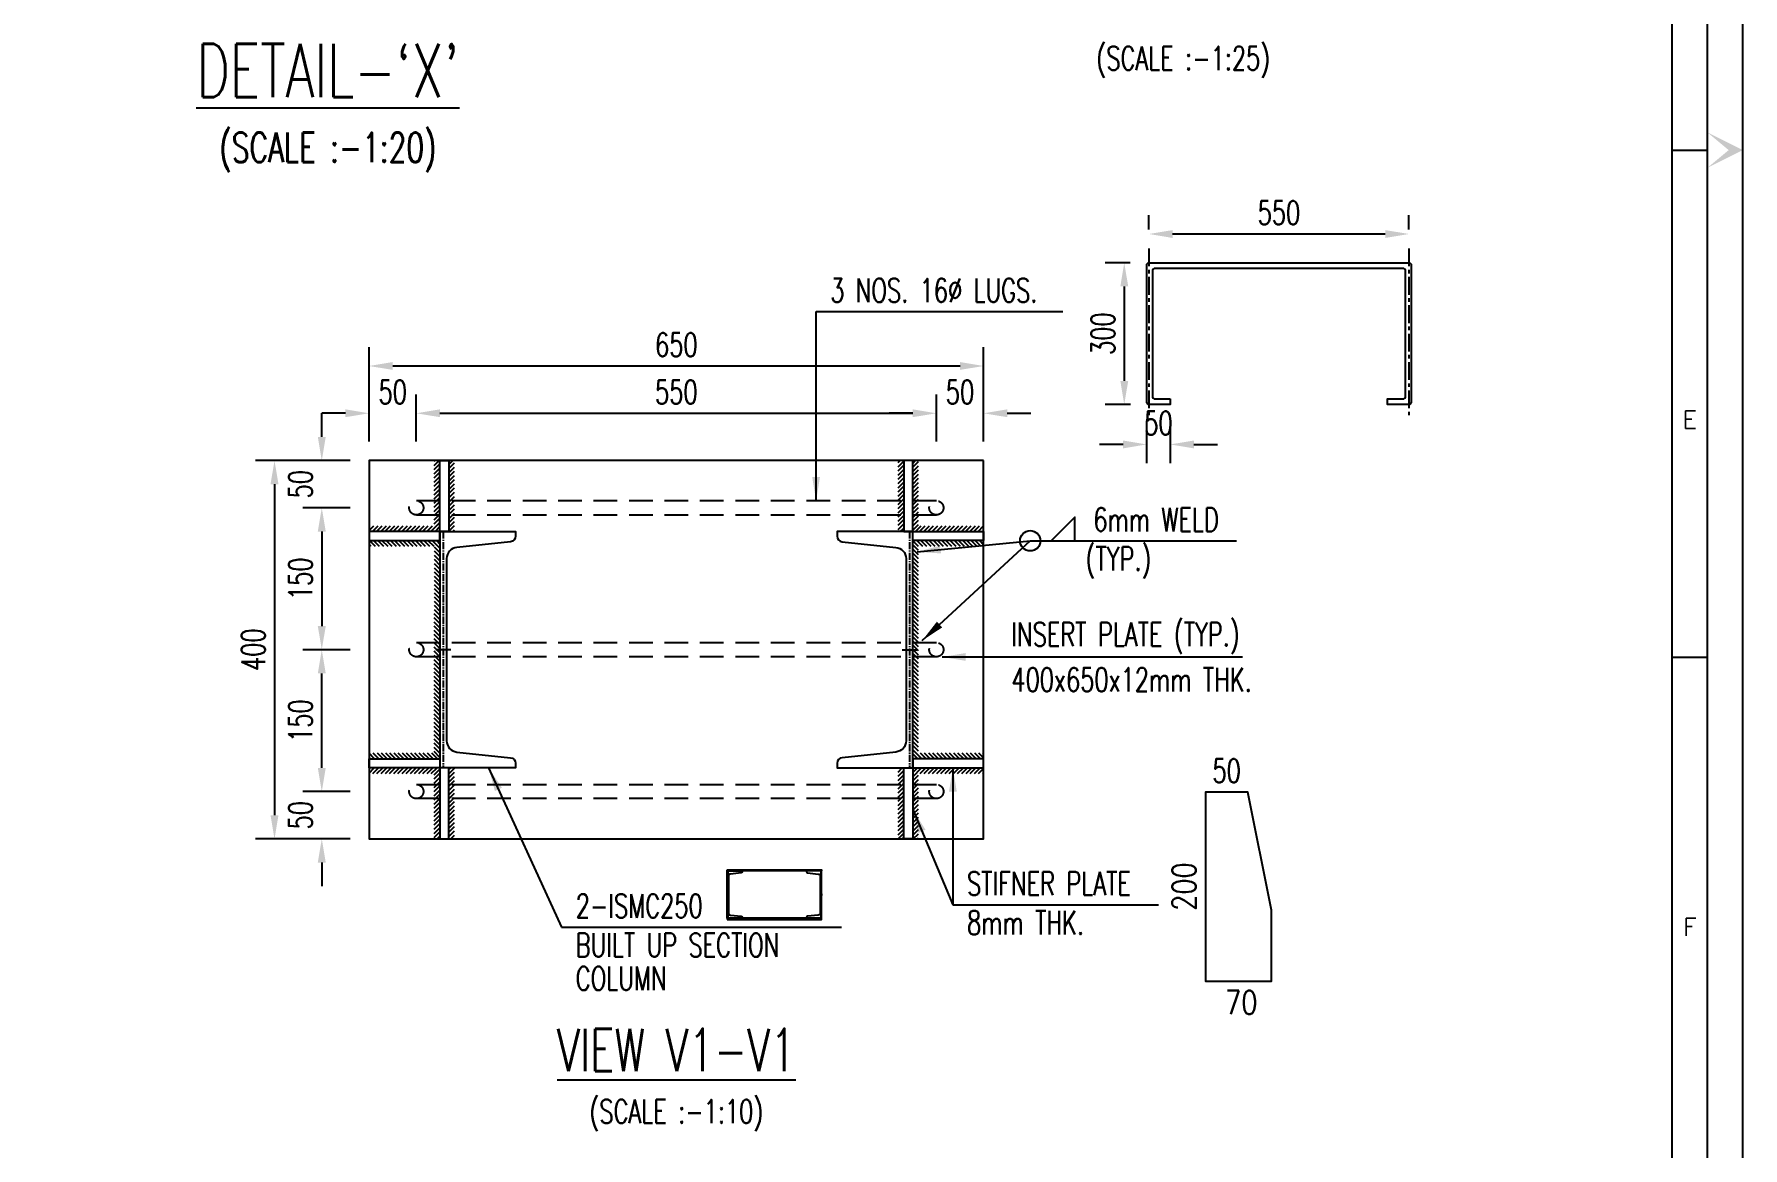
# Model space of a CAD drawing. Header units: inches. Extents: x 6 to 183294, y -48183 to 78918.
# Drawn here: x 148491 to 166562, y -36532 to -24756 of the extents above; entities that cross this region are included whole.
import ezdxf
from ezdxf.enums import TextEntityAlignment as Align

# ---------------------------------------------------------------- set-up
doc = ezdxf.new("R2010")
doc.units = ezdxf.units.IN
doc.header["$MEASUREMENT"] = 0
doc.header["$PDMODE"] = 35
for name, pattern in [('CENTER', [2, 1.25, -0.25, 0.25, -0.25]), ('CENTER2', [1.125, 0.75, -0.125, 0.125, -0.125]), ('HIDDEN', [0.375, 0.25, -0.125])]:
    doc.linetypes.add(name, pattern=pattern)
for name, color, linetype in [('ISMC', 35, 'Continuous'), ('LUGS', 4, 'Continuous'), ('PNA', 8, 'Continuous'), ('S-BASE PLATE', 3, 'Continuous'), ('S-CENTER LINE', 8, 'CENTER2'), ('S-DIM-1', 5, 'Continuous'), ('S-ISMC', 2, 'Continuous'), ('S-MC', 3, 'Continuous'), ('S-MEM', 4, 'Continuous'), ('S-TEXT', 2, 'Continuous'), ('S-TEXT-1', 4, 'Continuous'), ('S-TITIL', 6, 'Continuous'), ('S-WELD', 8, 'Continuous'), ('STEEL PLATE BASE', 1, 'Continuous'), ('TEXT NORMAL', 4, 'Continuous')]:
    doc.layers.add(name, color=color, linetype=linetype)
doc.styles.add('ROMANS', font='simplex.shx', dxfattribs={"width": 0.7})
doc.dimstyles.new('dim10', dxfattribs={"dimtxt": 250, "dimasz": 250, "dimexe": 200, "dimexo": 200, "dimgap": 100, "dimtad": 1, "dimdec": 0, "dimlfac": 0.1, "dimzin": 0, "dimdsep": 46, "dimtxsty": 'ROMANS', "dimcen": 0, "dimclrd": 5, "dimclre": 5, "dimclrt": 4, "dimadec": 0, "dimazin": 0, "dimtfac": 1, "dimtdec": 0, "dimtix": 1, "dimtofl": 0, "dimtmove": 2, "dimatfit": 3, "dimfxl": 0, "dimtolj": 1, "dimtzin": 0, "dimlwd": -1, "dimlwe": -1, "dimarcsym": 0})
doc.dimstyles.new('dim100', dxfattribs={"dimtxt": 250, "dimasz": 250, "dimexe": 200, "dimexo": 200, "dimgap": 100, "dimtad": 1, "dimdec": 0, "dimzin": 0, "dimdsep": 46, "dimtxsty": 'ROMANS', "dimcen": 0, "dimclrd": 5, "dimclre": 5, "dimclrt": 4, "dimadec": 0, "dimazin": 0, "dimtfac": 1, "dimtdec": 0, "dimtix": 1, "dimtofl": 0, "dimtmove": 2, "dimatfit": 3, "dimfxl": 0, "dimtolj": 1, "dimtzin": 0, "dimlwd": -1, "dimlwe": -1, "dimarcsym": 0})
doc.dimstyles.new('dim20', dxfattribs={"dimtxt": 250, "dimasz": 250, "dimexe": 200, "dimexo": 200, "dimgap": 100, "dimtad": 1, "dimdec": 0, "dimlfac": 0.2, "dimzin": 0, "dimdsep": 46, "dimtxsty": 'ROMANS', "dimcen": 0, "dimclrd": 5, "dimclre": 5, "dimclrt": 4, "dimadec": 0, "dimazin": 0, "dimtfac": 1, "dimtdec": 0, "dimtix": 1, "dimtofl": 0, "dimtmove": 2, "dimatfit": 3, "dimfxl": 0, "dimtolj": 1, "dimtzin": 0, "dimlwd": -1, "dimlwe": -1, "dimarcsym": 0})
doc.dimstyles.new('dim25', dxfattribs={"dimtxt": 250, "dimasz": 250, "dimexe": 200, "dimexo": 200, "dimgap": 100, "dimtad": 1, "dimdec": 0, "dimlfac": 0.25, "dimzin": 0, "dimdsep": 46, "dimtxsty": 'ROMANS', "dimcen": 0, "dimclrd": 5, "dimclre": 5, "dimclrt": 4, "dimadec": 0, "dimazin": 0, "dimtfac": 1, "dimtdec": 0, "dimtix": 1, "dimtofl": 0, "dimtmove": 2, "dimatfit": 3, "dimfxl": 0, "dimtolj": 1, "dimtzin": 0, "dimlwd": -1, "dimlwe": -1, "dimarcsym": 0})
pattern_1 = [(225.000000006, (152083030.958, -7462056.54), (22.106571782, -22.106571777), [])]
pattern_2 = [(225.000000006, (152086430.958, -7462056.54), (22.106571782, -22.106571777), [])]
pattern_3 = [(225, (90498.717, -32041.224), (22.106572, -22.106572), [])]

# ---------------------------------------------------------------- blocks, each defined once
blk = doc.blocks.new('*U9')
at = {"layer": 'S-CENTER LINE', "linetype": 'CENTER2', "ltscale": 10}
for p, q in [((0, -125), (0, 125)), ((7.8, 0), (-7.8, 0))]:
    blk.add_line(p, q, dxfattribs=at)
at = {"layer": 'S-ISMC'}
blk.add_lwpolyline([(71.1, -114.2), (14.3, -108.2, -0.383864), (3.5, -96.3), (3.5, 96.3, -0.383864), (14.3, 108.2), (71.1, 114.2, 0.383864), (76.5, 120.1), (76.5, 125), (-3.5, 125), (-3.5, -125), (76.5, -125), (76.5, -120.1, 0.383864)], format="xyb", close=True, dxfattribs=at)
blk = doc.blocks.new('*D932')
at = {"layer": 'Defpoints', "color": 0}
for p in [(152033, -29265), (151033, -33265), (152033, -33265)]:
    blk.add_point(p, dxfattribs=at)
at = {"layer": 'S-DIM-1', "color": 5}
for p, q in [((151833, -29265), (150833, -29265)), ((151033, -29515), (151033, -33015)), ((151833, -33265), (150833, -33265))]:
    blk.add_line(p, q, dxfattribs=at)
for points in [[(151075, -29515), (150991, -29515), (151033, -29265)], [(150991, -33015), (151075, -33015), (151033, -33265)]]:
    blk.add_solid(points, dxfattribs=at)
at = {"layer": 'S-DIM-1', "color": 4, "insert": (150808, -31265), "char_height": 250, "attachment_point": 5, "rotation": 90, "style": 'ROMANS'}
blk.add_mtext('\\A1;400', dxfattribs=at)
blk = doc.blocks.new('*D933')
at = {"layer": 'Defpoints', "color": 0}
for p in [(152033, -29765), (151533, -31265), (152033, -31265)]:
    blk.add_point(p, dxfattribs=at)
at = {"layer": 'S-DIM-1', "color": 5}
for p, q in [((151833, -29765), (151333, -29765)), ((151533, -30015), (151533, -31015)), ((151833, -31265), (151333, -31265))]:
    blk.add_line(p, q, dxfattribs=at)
for points in [[(151575, -30015), (151491, -30015), (151533, -29765)], [(151491, -31015), (151575, -31015), (151533, -31265)]]:
    blk.add_solid(points, dxfattribs=at)
at = {"layer": 'S-DIM-1', "color": 4, "insert": (151308, -30515), "char_height": 250, "attachment_point": 5, "rotation": 90, "style": 'ROMANS'}
blk.add_mtext('\\A1;150', dxfattribs=at)
blk = doc.blocks.new('*D934')
at = {"layer": 'Defpoints', "color": 0}
for p in [(152033, -29265), (151533, -29765), (152033, -29765)]:
    blk.add_point(p, dxfattribs=at)
at = {"layer": 'S-DIM-1', "color": 5}
for p, q in [((151533, -29015), (151533, -28765)), ((151833, -29265), (151333, -29265)), ((151833, -29765), (151333, -29765)), ((151533, -30015), (151533, -30265))]:
    blk.add_line(p, q, dxfattribs=at)
for points in [[(151491, -29015), (151575, -29015), (151533, -29265)], [(151575, -30015), (151491, -30015), (151533, -29765)]]:
    blk.add_solid(points, dxfattribs=at)
at = {"layer": 'S-DIM-1', "color": 4, "insert": (151308, -29515), "char_height": 250, "attachment_point": 5, "rotation": 90, "style": 'ROMANS'}
blk.add_mtext('\\A1;50', dxfattribs=at)
blk = doc.blocks.new('*D935')
at = {"layer": 'Defpoints', "color": 0}
for p in [(152033, -28265), (152033, -29265), (158533, -29265)]:
    blk.add_point(p, dxfattribs=at)
at = {"layer": 'S-DIM-1', "color": 5}
for p, q in [((152033, -29065), (152033, -28065)), ((158533, -29065), (158533, -28065)), ((158283, -28265), (152283, -28265))]:
    blk.add_line(p, q, dxfattribs=at)
for points in [[(152283, -28223), (152283, -28306), (152033, -28265)], [(158283, -28306), (158283, -28223), (158533, -28265)]]:
    blk.add_solid(points, dxfattribs=at)
at = {"layer": 'S-DIM-1', "color": 4, "insert": (155283, -28040), "char_height": 250, "attachment_point": 5, "style": 'ROMANS'}
blk.add_mtext('\\A1;650', dxfattribs=at)
blk = doc.blocks.new('*D936')
at = {"layer": 'Defpoints', "color": 0}
for p in [(158033, -28765), (152533, -29265), (158033, -29265)]:
    blk.add_point(p, dxfattribs=at)
at = {"layer": 'S-DIM-1', "color": 5}
for p, q in [((152533, -29065), (152533, -28565)), ((158033, -29065), (158033, -28565)), ((152783, -28765), (157783, -28765))]:
    blk.add_line(p, q, dxfattribs=at)
for points in [[(152783, -28723), (152783, -28806), (152533, -28765)], [(157783, -28806), (157783, -28723), (158033, -28765)]]:
    blk.add_solid(points, dxfattribs=at)
at = {"layer": 'S-DIM-1', "color": 4, "insert": (155283, -28540), "char_height": 250, "attachment_point": 5, "style": 'ROMANS'}
blk.add_mtext('\\A1;550', dxfattribs=at)
blk = doc.blocks.new('*D937')
at = {"layer": 'Defpoints', "color": 0}
for p in [(152533, -28765), (152033, -29265), (152533, -29265)]:
    blk.add_point(p, dxfattribs=at)
at = {"layer": 'S-DIM-1', "color": 5}
for p, q in [((152033, -29065), (152033, -28565)), ((152533, -29065), (152533, -28565)), ((151783, -28765), (151533, -28765)), ((152783, -28765), (153033, -28765))]:
    blk.add_line(p, q, dxfattribs=at)
for points in [[(151783, -28806), (151783, -28723), (152033, -28765)], [(152783, -28723), (152783, -28806), (152533, -28765)]]:
    blk.add_solid(points, dxfattribs=at)
at = {"layer": 'S-DIM-1', "color": 4, "insert": (152283, -28540), "char_height": 250, "attachment_point": 5, "style": 'ROMANS'}
blk.add_mtext('\\A1;50', dxfattribs=at)
blk = doc.blocks.new('*D938')
at = {"layer": 'Defpoints', "color": 0}
for p in [(158033, -28765), (158033, -29265), (158533, -29265)]:
    blk.add_point(p, dxfattribs=at)
at = {"layer": 'S-DIM-1', "color": 5}
for p, q in [((158033, -29065), (158033, -28565)), ((158533, -29065), (158533, -28565)), ((157783, -28765), (157533, -28765)), ((158783, -28765), (159033, -28765))]:
    blk.add_line(p, q, dxfattribs=at)
for points in [[(157783, -28806), (157783, -28723), (158033, -28765)], [(158783, -28723), (158783, -28806), (158533, -28765)]]:
    blk.add_solid(points, dxfattribs=at)
at = {"layer": 'S-DIM-1', "color": 4, "insert": (158283, -28540), "char_height": 250, "attachment_point": 5, "style": 'ROMANS'}
blk.add_mtext('\\A1;50', dxfattribs=at)
blk = doc.blocks.new('*D939')
at = {"layer": 'Defpoints', "color": 0}
for p in [(151533, -31265), (152033, -31265), (152033, -32765)]:
    blk.add_point(p, dxfattribs=at)
at = {"layer": 'S-DIM-1', "color": 5}
for p, q in [((151833, -31265), (151333, -31265)), ((151533, -32515), (151533, -31515)), ((151833, -32765), (151333, -32765))]:
    blk.add_line(p, q, dxfattribs=at)
for points in [[(151575, -31515), (151491, -31515), (151533, -31265)], [(151491, -32515), (151575, -32515), (151533, -32765)]]:
    blk.add_solid(points, dxfattribs=at)
at = {"layer": 'S-DIM-1', "color": 4, "insert": (151308, -32015), "char_height": 250, "attachment_point": 5, "rotation": 90, "style": 'ROMANS'}
blk.add_mtext('\\A1;150', dxfattribs=at)
blk = doc.blocks.new('*D940')
at = {"layer": 'Defpoints', "color": 0}
for p in [(151533, -32765), (152033, -32765), (152033, -33265)]:
    blk.add_point(p, dxfattribs=at)
at = {"layer": 'S-DIM-1', "color": 5}
for p, q in [((151533, -32515), (151533, -32265)), ((151833, -32765), (151333, -32765)), ((151833, -33265), (151333, -33265)), ((151533, -33515), (151533, -33765))]:
    blk.add_line(p, q, dxfattribs=at)
for points in [[(151491, -32515), (151575, -32515), (151533, -32765)], [(151575, -33515), (151491, -33515), (151533, -33265)]]:
    blk.add_solid(points, dxfattribs=at)
at = {"layer": 'S-DIM-1', "color": 4, "insert": (151308, -33015), "char_height": 250, "attachment_point": 5, "rotation": 90, "style": 'ROMANS'}
blk.add_mtext('\\A1;50', dxfattribs=at)
blk = doc.blocks.new('*D941')
at = {"layer": 'Defpoints', "color": 0}
for p in [(160257, -28643), (160507, -28673), (160257, -29094)]:
    blk.add_point(p, dxfattribs=at)
at = {"layer": 'S-DIM-1', "color": 5}
for p, q in [((160257, -28843), (160257, -29294)), ((160507, -28873), (160507, -29294)), ((160007, -29094), (159757, -29094)), ((160757, -29094), (161007, -29094))]:
    blk.add_line(p, q, dxfattribs=at)
for points in [[(160007, -29136), (160007, -29053), (160257, -29094)], [(160757, -29053), (160757, -29136), (160507, -29094)]]:
    blk.add_solid(points, dxfattribs=at)
at = {"layer": 'S-DIM-1', "color": 4, "insert": (160382, -28869), "char_height": 250, "attachment_point": 5, "style": 'ROMANS'}
blk.add_mtext('\\A1;50', dxfattribs=at)
blk = doc.blocks.new('*D942')
at = {"layer": 'Defpoints', "color": 0}
for p in [(160282, -27173), (160020, -28673), (160287, -28673)]:
    blk.add_point(p, dxfattribs=at)
at = {"layer": 'S-DIM-1', "color": 5}
for p, q in [((160082, -27173), (159820, -27173)), ((160020, -27423), (160020, -28423)), ((160087, -28673), (159820, -28673))]:
    blk.add_line(p, q, dxfattribs=at)
for points in [[(160062, -27423), (159979, -27423), (160020, -27173)], [(159979, -28423), (160062, -28423), (160020, -28673)]]:
    blk.add_solid(points, dxfattribs=at)
at = {"layer": 'S-DIM-1', "color": 4, "insert": (159795, -27923), "char_height": 250, "attachment_point": 5, "rotation": 90, "style": 'ROMANS'}
blk.add_mtext('\\A1;300', dxfattribs=at)
blk = doc.blocks.new('*D943')
at = {"layer": 'Defpoints', "color": 0}
for p in [(163031, -26869), (160281, -27023), (163031, -27023)]:
    blk.add_point(p, dxfattribs=at)
at = {"layer": 'S-DIM-1', "color": 5}
for p, q in [((160281, -26823), (160281, -26669)), ((163031, -26823), (163031, -26669)), ((160531, -26869), (162781, -26869))]:
    blk.add_line(p, q, dxfattribs=at)
for points in [[(160531, -26828), (160531, -26911), (160281, -26869)], [(162781, -26911), (162781, -26828), (163031, -26869)]]:
    blk.add_solid(points, dxfattribs=at)
at = {"layer": 'S-DIM-1', "color": 4, "insert": (161656, -26644), "char_height": 250, "attachment_point": 5, "style": 'ROMANS'}
blk.add_mtext('\\A1;550', dxfattribs=at)
blk = doc.blocks.new('2-ISMC250 BUILT UP SECTION')
at = {"layer": 'S-BASE PLATE', "color": 3, "ltscale": 2}
for points in [[(-500, 262), (500, 262), (500, 250), (-500, 250)], [(-500, -262), (500, -262), (500, -250), (-500, -250)]]:
    blk.add_lwpolyline(points, close=True, dxfattribs=at)
at = {"layer": 'S-ISMC', "yscale": 2, "zscale": 2, "rotation": 180}
for p, xscale in [((-492.9, 0), -2), ((492.9, 0), 2)]:
    blk.add_blockref('*U9', p, dxfattribs=dict(at, xscale=xscale))
blk = doc.blocks.new('FOLDER')
at = {"layer": 'PNA'}
for points in [[(-1250, 2500), (0, 0), (0, 1000)], [(1250, 2500), (0, 0), (0, 1000)]]:
    blk.add_solid(points, dxfattribs=at)
blk = doc.blocks.new('SHEET')
at = {"elevation": -8, "flags": 128}
blk.add_lwpolyline([(674017, -125881), (763101, -125881), (763101, -63214), (674017, -63214)], close=True, dxfattribs=at)
at = {"layer": 'PNA'}
for p, q in [((762042, -94421, -8), (762572, -94421, -8)), ((762042, -102021, -8), (762572, -102021, -8))]:
    blk.add_line(p, q, dxfattribs=at)
at = {"layer": 'PNA', "color": 1, "elevation": -8}
for points in [[(675076, -125351), (762572, -125351), (762572, -63743), (675076, -63743)], [(676135, -124822), (762042, -124822), (762042, -64273), (676135, -64273)]]:
    blk.add_lwpolyline(points, close=True, dxfattribs=at)
at = {"layer": 'PNA', "xscale": 0.2118545526379952, "yscale": 0.2118545526379952, "zscale": 0.2118545526379952, "rotation": 90}
blk.add_blockref('FOLDER', (763101, -94421, -8), dxfattribs=at)
at = {"layer": 'PNA', "style": 'ROMANS'}
for s, p in [('E', (762307, -98461, -8)), ('F', (762307, -106061, -8))]:
    blk.add_text(s, height=265, dxfattribs=at).set_placement(p, align=Align.MIDDLE)

msp = doc.modelspace()

# ---------------------------------------------------------------- hatches: boundary and pattern name
at = {"layer": 'S-WELD'}
h = msp.add_hatch(dxfattribs=at)
h.set_pattern_fill('ANSI31,_O', color=256, scale=250.107309, angle=180)
h.set_pattern_definition(pattern_1)
h.paths.add_polyline_path([(152723.077, -29264.785), (152723.077, -29954.785), (152033.077, -29954.785), (152033.077, -30014.785), (152783.077, -30014.785), (152783.077, -29264.785)])
h = msp.add_hatch(dxfattribs=at)
h.set_pattern_fill('ANSI31,_O', color=256, scale=250.107309, angle=180)
h.set_pattern_definition(pattern_3)
h.paths.add_polyline_path([(152938.297, -29264.785), (152878.297, -29264.785), (152878.297, -30014.785), (152938.297, -30014.785)])
h = msp.add_hatch(dxfattribs=at)
h.set_pattern_fill('ANSI31,_O', color=256, scale=250.107309, angle=180)
h.set_pattern_definition(pattern_3)
h.paths.add_polyline_path([(157627.858, -29264.785), (157687.858, -29264.785), (157687.858, -30014.785), (157627.858, -30014.785)])
h = msp.add_hatch(dxfattribs=at)
h.set_pattern_fill('ANSI31,_O', color=256, scale=250.107309, angle=180)
h.set_pattern_definition(pattern_2)
h.paths.add_polyline_path([(157843.077, -29264.785), (157843.077, -29954.785), (158533.077, -29954.785), (158533.077, -30014.785), (157783.077, -30014.785), (157783.077, -29264.785)])
h = msp.add_hatch(dxfattribs=at)
h.set_pattern_fill('ANSI31,_O', color=256, scale=250.107309, angle=270)
h.set_pattern_definition([(315.000000006, (7583824.832, 151898233.096), (22.106571777, 22.106571782), [])])
h.paths.add_polyline_path([(152033.077, -30110.005), (152783.077, -30110.005), (152783.077, -32419.565), (152033.077, -32419.565), (152033.077, -32359.565), (152723.077, -32359.565), (152723.077, -30170.005), (152033.077, -30170.005)])
h = msp.add_hatch(dxfattribs=at)
h.set_pattern_fill('ANSI31,_O', color=256, scale=250.107309, angle=270)
h.set_pattern_definition([(315.000000006, (7587224.832, 151898233.096), (22.106571777, 22.106571782), [])])
h.paths.add_polyline_path([(158533.077, -30110.005), (157783.077, -30110.005), (157783.077, -32419.565), (158533.077, -32419.565), (158533.077, -32359.565), (157843.077, -32359.565), (157843.077, -30170.005), (158533.077, -30170.005)])
h = msp.add_hatch(dxfattribs=at)
h.set_pattern_fill('ANSI31,_O', color=256, scale=250.107309, angle=180)
h.set_pattern_definition(pattern_1)
h.paths.add_polyline_path([(152723.077, -33264.785), (152723.077, -32574.785), (152033.077, -32574.785), (152033.077, -32514.785), (152783.077, -32514.785), (152783.077, -33264.785)])
h = msp.add_hatch(dxfattribs=at)
h.set_pattern_fill('ANSI31,_O', color=256, scale=250.107309, angle=180)
h.set_pattern_definition(pattern_3)
h.paths.add_polyline_path([(152938.297, -33264.785), (152878.297, -33264.785), (152878.297, -32514.785), (152938.297, -32514.785)])
h = msp.add_hatch(dxfattribs=at)
h.set_pattern_fill('ANSI31,_O', color=256, scale=250.107309, angle=180)
h.set_pattern_definition(pattern_3)
h.paths.add_polyline_path([(157627.858, -33264.785), (157687.858, -33264.785), (157687.858, -32514.785), (157627.858, -32514.785)])
h = msp.add_hatch(dxfattribs=at)
h.set_pattern_fill('ANSI31,_O', color=256, scale=250.107309, angle=180)
h.set_pattern_definition(pattern_2)
h.paths.add_polyline_path([(157843.077, -33264.785), (157843.077, -32574.785), (158533.077, -32574.785), (158533.077, -32514.785), (157783.077, -32514.785), (157783.077, -33264.785)])

# ---------------------------------------------------------------- linework, layer by layer
at = {"layer": 'LUGS'}
msp.add_lwpolyline([(160507.442, -28613.011), (160507.442, -28673.011), (160287.442, -28673.011, -0.414213562), (160257.442, -28643.011), (160257.442, -27198.011, -0.414213562), (160282.442, -27173.011), (163030.442, -27173.011, -0.414213562), (163055.442, -27198.011), (163055.442, -28643.011, -0.414213562), (163025.442, -28673.011), (162805.442, -28673.011), (162805.442, -28613.011), (162965.442, -28613.011, 0.414213562), (162995.442, -28583.011), (162995.442, -27263.011, 0.414213562), (162965.442, -27233.011), (160347.442, -27233.011, 0.414213562), (160317.442, -27263.011), (160317.442, -28583.011, 0.414213562), (160347.442, -28613.011), (160507.442, -28613.011)], format="xyb", dxfattribs=at)
at = {"layer": 'S-CENTER LINE', "color": 8, "linetype": 'CENTER', "ltscale": 150}
for points in [[(160281.442, -27023.369), (160281.442, -28822.911)], [(163031.442, -27023.369), (163031.442, -28822.911)]]:
    msp.add_lwpolyline(points, dxfattribs=at)
at = {"layer": 'S-MC', "color": 2}
for points in [[(152783.077, -29264.785), (152878.297, -29264.785), (152878.297, -30014.785), (152783.077, -30014.785)], [(157783.077, -29264.785), (157687.858, -29264.785), (157687.858, -30014.785), (157783.077, -30014.785)], [(152033.077, -30014.785), (152033.077, -30110.005), (152783.077, -30110.005), (152783.077, -30014.785)], [(158533.077, -30014.785), (158533.077, -30110.005), (157783.077, -30110.005), (157783.077, -30014.785)], [(152033.077, -32514.785), (152033.077, -32419.565), (152783.077, -32419.565), (152783.077, -32514.785)], [(152783.077, -33264.785), (152878.297, -33264.785), (152878.297, -32514.785), (152783.077, -32514.785)], [(157783.077, -33264.785), (157687.858, -33264.785), (157687.858, -32514.785), (157783.077, -32514.785)], [(158533.077, -32514.785), (158533.077, -32419.565), (157783.077, -32419.565), (157783.077, -32514.785)]]:
    msp.add_lwpolyline(points, close=True, dxfattribs=at)
at = {"layer": 'S-MEM'}
msp.add_lwpolyline([(161577.952, -34019.672), (161327.952, -32769.672), (160877.987, -32769.672), (160877.987, -34769.672), (161577.952, -34769.672)], close=True, dxfattribs=at)
at = {"layer": 'STEEL PLATE BASE', "color": 6}
msp.add_lwpolyline([(158533.077, -29264.785), (152033.077, -29264.785), (152033.077, -33264.785), (158533.077, -33264.785)], close=True, dxfattribs=at)
at = {"layer": 'STEEL PLATE BASE', "color": 8, "linetype": 'HIDDEN', "ltscale": 1000}
for points in [[(158033.077, -29689.785), (152533.077, -29689.785)], [(152533.077, -29839.785), (158033.077, -29839.785)], [(152533.077, -31189.785), (158033.077, -31189.785)], [(158033.077, -31339.785), (152533.077, -31339.785)], [(152533.077, -32689.785), (158033.077, -32689.785)], [(158033.077, -32839.785), (152533.077, -32839.785)]]:
    msp.add_lwpolyline(points, dxfattribs=at)
for centre in [(152533.077, -29764.785), (158033.077, -29764.785), (152533.077, -31264.785), (158033.077, -31264.785), (152533.077, -32764.785), (158033.077, -32764.785)]:
    msp.add_circle(centre, 75, dxfattribs=at)
at = {"layer": 'TEXT NORMAL'}
msp.add_lwpolyline([(159248.644, -30113.359), (159498.644, -30113.359), (159498.644, -29863.359), (159248.644, -30113.359)], dxfattribs=at)
msp.add_circle((159025.672, -30113.359), 107.662, dxfattribs=at)

# ---------------------------------------------------------------- block references
at = {"xscale": 0.7056754055291329, "yscale": 0.7056754055291329, "zscale": 0.7056754055291329}
msp.add_blockref('SHEET', (-371939.589, 40648.489, 5.306), dxfattribs=at)
msp.add_blockref('2-ISMC250 BUILT UP SECTION', (156319.415, -33854.009))
at = {"layer": 'S-ISMC', "yscale": 10, "zscale": 10, "rotation": 180}
for p, xscale in [((152818.577, -31264.785), -10), ((157747.577, -31264.785), 10)]:
    msp.add_blockref('*U9', p, dxfattribs=dict(at, xscale=xscale))

# ---------------------------------------------------------------- texts
at = {"layer": 'ISMC', "color": 4, "style": 'ROMANS', "width": 0.8}
msp.add_text('200', height=250, rotation=90, dxfattribs=at).set_placement((160652.987, -33769.672, -100595.343), align=Align.MIDDLE_CENTER)
msp.add_text('70', height=250, dxfattribs=at).set_placement((161257.969, -34994.672, -100595.343), align=Align.MIDDLE_CENTER)
at = {"layer": 'ISMC', "color": 4, "ltscale": 20, "insert": (161102.969, -32544.672), "char_height": 250, "attachment_point": 5, "style": 'ROMANS'}
msp.add_mtext('\\A1;50', dxfattribs=at)
at = {"layer": 'S-DIM-1', "color": 4, "linetype": 'Continuous', "style": 'ROMANS', "width": 0.7}
msp.add_text('3 NOS. 16∅ LUGS.', height=250, dxfattribs=at).set_placement((156911.092, -27464.958), align=Align.MIDDLE_LEFT)
at = {"layer": 'S-TEXT', "style": 'ROMANS', "width": 0.7}
for s, height, p in [('(SCALE :-1:25)', 250, (160644.775, -25010.006, -7.519)), ('(SCALE :-1:20)', 312.5, (151598.31, -25953.269, -7.519)), ('(SCALE :-1:10)', 250, (155283.077, -36147.285))]:
    msp.add_text(s, height=height, dxfattribs=at).set_placement(p, align=Align.MIDDLE_CENTER)
at = {"layer": 'S-TEXT-1', "style": 'ROMANS', "width": 0.7}
for s, p in [('6mm WELD', (159693.861, -29888.359)), ('(TYP.)', (159610.528, -30302.644)), ('INSERT PLATE (TYP.)', (158826.974, -31101.464, 8048144.262)), ('400x650x12mm THK.', (158826.974, -31581.464, 8048144.262)), ('STIFNER PLATE', (158357.762, -33736.951)), ('2-ISMC250', (154219.02, -33973.518)), ('8mm THK.', (158357.762, -34151.237)), ('BUILT UP SECTION', (154219.02, -34387.804)), ('COLUMN', (154219.02, -34741.282))]:
    msp.add_text(s, height=250, dxfattribs=at).set_placement(p, align=Align.MIDDLE_LEFT)
at = {"layer": 'S-TITIL', "style": 'ROMANS', "width": 0.7}
for s, height, p in [("%%UDETAIL-`X'", 562.5, (151598.31, -25140.769, -7.519)), ('%%UVIEW V1-V1', 450, (155283.077, -35497.285))]:
    msp.add_text(s, height=height, dxfattribs=at).set_placement(p, align=Align.MIDDLE_CENTER)

# ---------------------------------------------------------------- dimensions: what is measured, and where the dimension line sits
at = {"layer": 'S-DIM-1'}
for base, p1, p2, dimstyle, picture, middle in [((163031.442, -26869.357), (160281.442, -27023.369), (163031.442, -27023.369), 'dim20', '*D943', (161656.442, -26644.357)), ((152033.077, -28264.785, 0), (158533.077, -29264.785), (152033.077, -29264.785), 'dim10', '*D935', (155283.077, -28039.785, 0)), ((152533.077, -28764.785, 0), (152033.077, -29264.785), (152533.077, -29264.785), 'dim10', '*D937', (152283.077, -28539.785, 0)), ((158033.077, -28764.785, 0), (152533.077, -29264.785), (158033.077, -29264.785), 'dim10', '*D936', (155283.077, -28539.785, 0)), ((160257.442, -29094.254), (160507.442, -28673.011), (160257.442, -28643.011), 'dim20', '*D941', (160382.442, -28869.254))]:
    dim = msp.add_linear_dim(base=base, p1=p1, p2=p2, dimstyle=dimstyle, dxfattribs=at)
    dim.commit()
    dim.dimension.update_dxf_attribs({"geometry": picture, "text_midpoint": middle})
for base, p1, p2, angle, dimstyle, picture, middle in [((160020.346, -28673.011), (160282.442, -27173.011), (160287.442, -28673.011), 90, 'dim20', '*D942', (159795.346, -27923.011)), ((158033.077, -28764.785, 0), (158533.077, -29264.785), (158033.077, -29264.785), 180, 'dim10', '*D938', (158283.077, -28539.785, 0)), ((151533.077, -29764.785, 0), (152033.077, -29264.785), (152033.077, -29764.785), 270, 'dim10', '*D934', (151308.077, -29514.785, 0)), ((151033.077, -33264.785, 0), (152033.077, -29264.785), (152033.077, -33264.785), 90, 'dim10', '*D932', (150808.077, -31264.785, 0)), ((151533.077, -31264.785, 0), (152033.077, -29764.785), (152033.077, -31264.785), 270, 'dim10', '*D933', (151308.077, -30514.785, 0)), ((151533.077, -31264.785, 0), (152033.077, -32764.785), (152033.077, -31264.785), 90, 'dim10', '*D939', (151308.077, -32014.785, 0)), ((151533.077, -32764.785, 0), (152033.077, -33264.785), (152033.077, -32764.785), 90, 'dim10', '*D940', (151308.077, -33014.785, 0))]:
    dim = msp.add_linear_dim(base=base, p1=p1, p2=p2, angle=angle, dimstyle=dimstyle, dxfattribs=at)
    dim.commit()
    dim.dimension.update_dxf_attribs({"geometry": picture, "text_midpoint": middle})

# ---------------------------------------------------------------- leaders
msp.add_leader([(156761.092, -29689.785), (156761.092, -27689.958), (159370.187, -27689.958)], dimstyle='dim10', dxfattribs=at)
for points, dimstyle, override in [([(157829.165, -30230.361), (159025.672, -30113.359), (161206.073, -30113.359)], 'dim100', {"dimtad": 0}), ([(157882.691, -31168.705), (159025.672, -30113.359)], 'dim100', {"dimtad": 0}), ([(158093.077, -31341.464), (161269.601, -31341.464)], 'dim25', {"dimasz": 250}), ([(153297.091, -32514.785), (154069.02, -34198.518), (157028.758, -34198.518)], 'dim100', {"dimtad": 0}), ([(158207.762, -32514.785), (158207.762, -33961.951), (160383.539, -33961.951)], 'dim100', {"dimtad": 0}), ([(157783.077, -32955.233), (158207.762, -33961.951)], 'dim100', {"dimtad": 0})]:
    msp.add_leader(points, dimstyle=dimstyle, override=override, dxfattribs=at)

doc.saveas('drawing.dxf')
